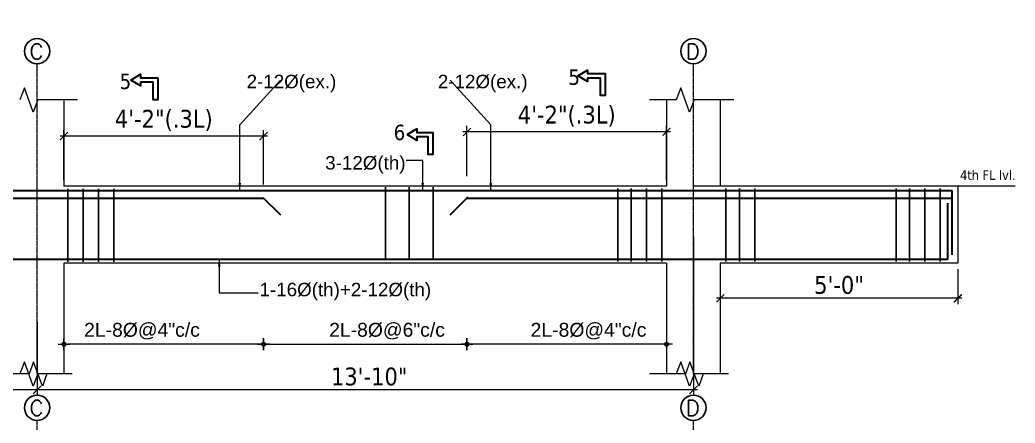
# Model space of a CAD drawing. Header units: inches. Extents: x 130993 to 274375, y -5108 to 103559.
# Drawn here: x 147670 to 148173, y 50018 to 50222 of the extents above; entities that cross this region are included whole.
import ezdxf

# ---------------------------------------------------------------- set-up
doc = ezdxf.new("R2010")
doc.units = ezdxf.units.IN
doc.header["$MEASUREMENT"] = 0
doc.header["$PDMODE"] = 2
doc.header["$PDSIZE"] = -3
doc.linetypes.add('CENTER2', pattern=[1.125, 0.75, -0.125, 0.125, -0.125])
for name, color, linetype, lineweight in [('Cen line', 5, 'CENTER2', 9), ('DIM', 5, 'Continuous', 9), ('DIMENSION', 142, 'Continuous', 20), ('HATCH', 9, 'Continuous', 9), ('LINE', 1, 'Continuous', 15), ('PLAN Stairs', 156, 'Continuous', 25), ('REN-1', 7, 'Continuous', 35), ('TEXT', 181, 'Continuous', 13), ('wall', 1, 'Continuous', 30)]:
    doc.layers.add(name, color=color, linetype=linetype, lineweight=lineweight)
doc.layers.add('STIRRUPS', color=7, linetype='Continuous')
doc.layers.add('T-TEXT', color=1, linetype='Continuous')
doc.styles.add('Arial', font='arial.ttf', dxfattribs={"width": 0.8, "height": 200})
doc.styles.add('ramon', font='arial.ttf', dxfattribs={"height": 7})
doc.styles.get("Standard").update_dxf_attribs({"font": 'txt.shx', "height": 6})
doc.styles.add('TAHOMA', font='tahoma.ttf', dxfattribs={"height": 9})
doc.dimstyles.new('1-2', dxfattribs={"dimscale": 0, "dimtxt": 8, "dimasz": 4, "dimexe": 3, "dimexo": 3, "dimgap": 3, "dimtad": 1, "dimdec": 0, "dimlfac": 0.25, "dimzin": 3, "dimdsep": 46, "dimlunit": 4, "dimtxsty": 'TAHOMA', "dimblk1": 'ARCHTICK', "dimblk2": 'ARCHTICK', "dimsah": 1, "dimcen": 0, "dimdle": 2, "dimclrd": 6, "dimclre": 6, "dimclrt": 7, "dimadec": 0, "dimazin": 0, "dimtfac": 0.333333, "dimtdec": 0, "dimtix": 1, "dimtofl": 0, "dimtmove": 0, "dimatfit": 2, "dimfxl": 1, "dimtolj": 1, "dimtzin": 0, "dimlwd": -1, "dimlwe": -1, "dimarcsym": 0})
doc.dimstyles.new('1-4', dxfattribs={"dimscale": 0, "dimtxt": 8, "dimasz": 4, "dimexe": 3, "dimexo": 3, "dimgap": 2, "dimtad": 1, "dimdec": 0, "dimlfac": 0.5, "dimzin": 3, "dimdsep": 46, "dimlunit": 4, "dimtxsty": 'TAHOMA', "dimblk1": 'ARCHTICK', "dimblk2": 'ARCHTICK', "dimsah": 1, "dimcen": 0, "dimdle": 2, "dimclrd": 6, "dimclre": 6, "dimclrt": 7, "dimadec": 0, "dimazin": 0, "dimtfac": 0.333333, "dimtdec": 0, "dimtmove": 1, "dimatfit": 2, "dimfxl": 1, "dimtolj": 1, "dimtzin": 0, "dimlwd": -1, "dimlwe": -1, "dimarcsym": 0})
doc.dimstyles.new('s4', dxfattribs={"dimtxt": 6, "dimasz": 2, "dimexe": 6, "dimexo": 18, "dimgap": 1.9375, "dimtad": 1, "dimdec": 0, "dimlfac": 0.5, "dimzin": 3, "dimdsep": 46, "dimlunit": 4, "dimtxsty": 'ramon', "dimblk": 'dot 2', "dimcen": 0.09375, "dimse1": 1, "dimse2": 1, "dimclrd": 1, "dimclre": 1, "dimclrt": 256, "dimadec": 0, "dimazin": 0, "dimtfac": 0.75, "dimtdec": 0, "dimtix": 1, "dimtmove": 1, "dimatfit": 3, "dimldrblk": 'DOT', "dimfxl": 1, "dimtolj": 1, "dimtzin": 0, "dimlwd": 9, "dimlwe": 9, "dimarcsym": 0})

# ---------------------------------------------------------------- blocks, each defined once
blk = doc.blocks.new('_ArchTick')
at = {"color": 0, "linetype": 'ByBlock', "const_width": 0.15}
blk.add_lwpolyline([(-0.5, -0.5), (0.5, 0.5)], dxfattribs=at)
blk = doc.blocks.new('*D2817')
at = {"layer": 'Defpoints', "color": 0}
for p in [(147333.24, 50072.05), (147678.83, 50072.05), (147333.24, 50034.85)]:
    blk.add_point(p, dxfattribs=at)
at = {"layer": 'DIMENSION', "color": 6}
for p, q in [((147333.24, 50069.05), (147333.24, 50031.85)), ((147678.83, 50069.05), (147678.83, 50031.85)), ((147680.83, 50034.85), (147331.24, 50034.85))]:
    blk.add_line(p, q, dxfattribs=at)
at = {"layer": 'DIMENSION', "color": 6, "xscale": 4, "yscale": 4, "zscale": 4, "rotation": 180}
blk.add_blockref('_ArchTick', (147333.24, 50034.85), dxfattribs=at)
at = {"layer": 'DIMENSION', "color": 6, "xscale": 4, "yscale": 4, "zscale": 4}
blk.add_blockref('_ArchTick', (147678.83, 50034.85), dxfattribs=at)
at = {"layer": 'DIMENSION', "color": 7, "insert": (147501.03, 50041.46), "char_height": 9, "attachment_point": 5, "style": 'TAHOMA'}
blk.add_mtext('\\A1;14\'-5"', dxfattribs=at)
blk = doc.blocks.new('*D2829')
at = {"layer": 'Defpoints', "color": 0}
for p in [(147692.41, 50162.96), (147692.41, 50137.66), (147793.25, 50135.55)]:
    blk.add_point(p, dxfattribs=at)
at = {"layer": 'DIM', "color": 6}
for p, q in [((147795.25, 50162.96), (147690.41, 50162.96)), ((147692.41, 50140.66), (147692.41, 50165.96)), ((147793.25, 50138.55), (147793.25, 50165.96))]:
    blk.add_line(p, q, dxfattribs=at)
at = {"layer": 'DIM', "color": 6, "xscale": 4, "yscale": 4, "zscale": 4, "rotation": 180}
blk.add_blockref('_ArchTick', (147692.41, 50162.96), dxfattribs=at)
at = {"layer": 'DIM', "color": 6, "xscale": 4, "yscale": 4, "zscale": 4}
blk.add_blockref('_ArchTick', (147793.25, 50162.96), dxfattribs=at)
at = {"layer": 'DIM', "color": 7, "insert": (147742.83, 50170.91), "char_height": 9, "attachment_point": 5, "style": 'TAHOMA'}
blk.add_mtext('\\A1;4\'-2"(.3L)', dxfattribs=at)
blk = doc.blocks.new('*D2830')
at = {"layer": 'Defpoints', "color": 0}
for p in [(147896, 50165.07), (147896, 50139.77), (147996.84, 50137.66)]:
    blk.add_point(p, dxfattribs=at)
at = {"layer": 'DIM', "color": 6}
for p, q in [((147896, 50142.77), (147896, 50168.07)), ((147996.84, 50140.66), (147996.84, 50168.07)), ((147998.84, 50165.07), (147894, 50165.07))]:
    blk.add_line(p, q, dxfattribs=at)
at = {"layer": 'DIM', "color": 6, "xscale": 4, "yscale": 4, "zscale": 4, "rotation": 180}
blk.add_blockref('_ArchTick', (147896, 50165.07), dxfattribs=at)
at = {"layer": 'DIM', "color": 6, "xscale": 4, "yscale": 4, "zscale": 4}
blk.add_blockref('_ArchTick', (147996.84, 50165.07), dxfattribs=at)
at = {"layer": 'DIM', "color": 7, "insert": (147946.42, 50173.01), "char_height": 9, "attachment_point": 5, "style": 'TAHOMA'}
blk.add_mtext('\\A1;4\'-2"(.3L)', dxfattribs=at)
blk = doc.blocks.new('dot1')
at = {"layer": 'HATCH'}
h = blk.add_hatch(color=256, dxfattribs=at)
edge = h.paths.add_edge_path()
edge.add_arc((0, 0), 1, 0, 360)
for p, q in [((3, 0), (-3, 0)), ((0, 3), (0, -3))]:
    blk.add_line(p, q, dxfattribs=at)
blk.add_circle((0, 0), 1, dxfattribs=at)
blk = doc.blocks.new('dot 2')
at = {"layer": 'HATCH', "xscale": 0.5, "yscale": 0.5, "zscale": 0.5}
blk.add_blockref('dot1', (0, 0), dxfattribs=at)
blk = doc.blocks.new('*D2831')
at = {"layer": 'Defpoints', "color": 0}
for p in [(147896, 50135.55), (147996.84, 50098.86), (147896, 50057.9)]:
    blk.add_point(p, dxfattribs=at)
at = {"layer": 'PLAN Stairs', "color": 1, "lineweight": 9}
blk.add_line((147994.84, 50057.9), (147898, 50057.9), dxfattribs=at)
at = {"layer": 'PLAN Stairs', "color": 1, "lineweight": 9, "xscale": 2, "yscale": 2, "zscale": 2, "rotation": 180}
blk.add_blockref('dot 2', (147896, 50057.9), dxfattribs=at)
at = {"layer": 'PLAN Stairs', "color": 1, "lineweight": 9, "xscale": 2, "yscale": 2, "zscale": 2}
blk.add_blockref('dot 2', (147996.84, 50057.9), dxfattribs=at)
at = {"layer": 'PLAN Stairs', "insert": (147957.42, 50064.49), "char_height": 7, "attachment_point": 5, "style": 'ramon'}
blk.add_mtext('\\A1;2L-8%%C@4"c/c', dxfattribs=at)
blk = doc.blocks.new('_Dot')
at = {"color": 0, "linetype": 'ByBlock', "lineweight": -2}
blk.add_line((-0.5, 0), (-1, 0), dxfattribs=at)
at = {"color": 0, "linetype": 'ByBlock', "const_width": 0.5}
blk.add_lwpolyline([(-0.25, 0, 1), (0.25, 0, 1)], format="xyb", close=True, dxfattribs=at)
blk = doc.blocks.new('*D2832')
at = {"layer": 'Defpoints', "color": 0}
for p in [(147793.25, 50135.55), (147896, 50135.55), (147896, 50057.9)]:
    blk.add_point(p, dxfattribs=at)
at = {"layer": 'PLAN Stairs', "color": 1, "lineweight": 9}
blk.add_line((147795.25, 50057.9), (147894, 50057.9), dxfattribs=at)
at = {"layer": 'PLAN Stairs', "color": 1, "lineweight": 9, "xscale": 2, "yscale": 2, "zscale": 2, "rotation": 180}
blk.add_blockref('dot 2', (147793.25, 50057.9), dxfattribs=at)
at = {"layer": 'PLAN Stairs', "color": 1, "lineweight": 9, "xscale": 2, "yscale": 2, "zscale": 2}
blk.add_blockref('dot 2', (147896, 50057.9), dxfattribs=at)
at = {"layer": 'PLAN Stairs', "insert": (147855.63, 50064.49), "char_height": 7, "attachment_point": 5, "style": 'ramon'}
blk.add_mtext('\\A1;2L-8%%C@6"c/c', dxfattribs=at)
blk = doc.blocks.new('*D2833')
at = {"layer": 'Defpoints', "color": 0}
for p in [(147692.41, 50137.66), (147793.25, 50135.55), (147692.41, 50057.9)]:
    blk.add_point(p, dxfattribs=at)
at = {"layer": 'PLAN Stairs', "color": 1, "lineweight": 9}
blk.add_line((147791.25, 50057.9), (147694.41, 50057.9), dxfattribs=at)
at = {"layer": 'PLAN Stairs', "color": 1, "lineweight": 9, "xscale": 2, "yscale": 2, "zscale": 2, "rotation": 180}
blk.add_blockref('dot 2', (147692.41, 50057.9), dxfattribs=at)
at = {"layer": 'PLAN Stairs', "color": 1, "lineweight": 9, "xscale": 2, "yscale": 2, "zscale": 2}
blk.add_blockref('dot 2', (147793.25, 50057.9), dxfattribs=at)
at = {"layer": 'PLAN Stairs', "insert": (147731.83, 50064.49), "char_height": 7, "attachment_point": 5, "style": 'ramon'}
blk.add_mtext('\\A1;2L-8%%C@4"c/c', dxfattribs=at)
blk = doc.blocks.new('*D2834')
at = {"layer": 'Defpoints', "color": 0}
for p in [(148010.42, 50114.88), (147678.83, 50068.95), (147678.83, 50034.85)]:
    blk.add_point(p, dxfattribs=at)
at = {"layer": 'DIMENSION', "color": 6}
for p, q in [((148010.42, 50111.88), (148010.42, 50031.85)), ((147678.83, 50065.95), (147678.83, 50031.85)), ((148012.42, 50034.85), (147676.83, 50034.85))]:
    blk.add_line(p, q, dxfattribs=at)
at = {"layer": 'DIMENSION', "color": 6, "xscale": 4, "yscale": 4, "zscale": 4, "rotation": 180}
blk.add_blockref('_ArchTick', (147678.83, 50034.85), dxfattribs=at)
at = {"layer": 'DIMENSION', "color": 6, "xscale": 4, "yscale": 4, "zscale": 4}
blk.add_blockref('_ArchTick', (148010.42, 50034.85), dxfattribs=at)
at = {"layer": 'DIMENSION', "color": 7, "insert": (147846.63, 50041.54), "char_height": 9, "attachment_point": 5, "style": 'TAHOMA'}
blk.add_mtext('\\A1;13\'-10"', dxfattribs=at)
blk = doc.blocks.new('*D2853')
at = {"layer": 'Defpoints', "color": 0, "ltscale": 10}
for p in [(135023.08, 50313.47), (135031.65, 50313.47), (135031.65, 50249.97)]:
    blk.add_point(p, dxfattribs=at)
at = {"layer": 'Defpoints', "color": 0}
for p in [(148024, 50098.86), (148144, 50098.86), (148024, 50081.07)]:
    blk.add_point(p, dxfattribs=at)
at = {"layer": 'DIMENSION', "color": 6, "ltscale": 10}
for p, q in [((135023.08, 50247.97), (135023.08, 50315.47)), ((135028.65, 50313.47), (135020.08, 50313.47)), ((135028.65, 50249.97), (135020.08, 50249.97))]:
    blk.add_line(p, q, dxfattribs=at)
at = {"layer": 'DIMENSION', "color": 6}
for p, q in [((148024, 50095.86), (148024, 50078.07)), ((148144, 50095.86), (148144, 50078.07)), ((148146, 50081.07), (148022, 50081.07))]:
    blk.add_line(p, q, dxfattribs=at)
at = {"layer": 'DIMENSION', "color": 6, "ltscale": 10, "xscale": 4, "yscale": 4, "zscale": 4}
for p, rotation in [((135023.08, 50313.47), 90), ((135023.08, 50249.97), 270)]:
    blk.add_blockref('_ArchTick', p, dxfattribs=dict(at, rotation=rotation))
at = {"layer": 'DIMENSION', "color": 6, "xscale": 4, "yscale": 4, "zscale": 4, "rotation": 180}
blk.add_blockref('_ArchTick', (148024, 50081.07), dxfattribs=at)
at = {"layer": 'DIMENSION', "color": 6, "xscale": 4, "yscale": 4, "zscale": 4}
blk.add_blockref('_ArchTick', (148144, 50081.07), dxfattribs=at)
at = {"layer": 'DIMENSION', "color": 7, "ltscale": 10, "insert": (135015.56, 50281.72), "char_height": 9, "attachment_point": 5, "rotation": 90, "style": 'TAHOMA'}
blk.add_mtext('\\A1;1\'-4"', dxfattribs=at)
at = {"layer": 'DIMENSION', "color": 7, "insert": (148084, 50087.75), "char_height": 9, "attachment_point": 5, "style": 'TAHOMA'}
blk.add_mtext('\\A1;5\'-0"', dxfattribs=at)
blk = doc.blocks.new('*D2854')
at = {"layer": 'Defpoints', "color": 0, "ltscale": 10}
for p in [(135031.65, 50323.56), (135031.65, 50313.47), (135095.65, 50313.47)]:
    blk.add_point(p, dxfattribs=at)
at = {"layer": 'Defpoints', "color": 0}
for p in [(148024, 49918.86), (148144, 49918.86), (148024, 49901.07)]:
    blk.add_point(p, dxfattribs=at)
at = {"layer": 'DIMENSION', "color": 6, "ltscale": 10}
for p, q in [((135031.65, 50316.47), (135031.65, 50326.56)), ((135095.65, 50316.47), (135095.65, 50326.56)), ((135097.65, 50323.56), (135029.65, 50323.56))]:
    blk.add_line(p, q, dxfattribs=at)
at = {"layer": 'DIMENSION', "color": 6}
for p, q in [((148024, 49915.86), (148024, 49898.07)), ((148144, 49915.86), (148144, 49898.07)), ((148146, 49901.07), (148022, 49901.07))]:
    blk.add_line(p, q, dxfattribs=at)
at = {"layer": 'DIMENSION', "color": 6, "ltscale": 10, "xscale": 4, "yscale": 4, "zscale": 4, "rotation": 180}
blk.add_blockref('_ArchTick', (135031.65, 50323.56), dxfattribs=at)
at = {"layer": 'DIMENSION', "color": 6, "ltscale": 10, "xscale": 4, "yscale": 4, "zscale": 4}
blk.add_blockref('_ArchTick', (135095.65, 50323.56), dxfattribs=at)
at = {"layer": 'DIMENSION', "color": 6, "xscale": 4, "yscale": 4, "zscale": 4, "rotation": 180}
blk.add_blockref('_ArchTick', (148024, 49901.07), dxfattribs=at)
at = {"layer": 'DIMENSION', "color": 6, "xscale": 4, "yscale": 4, "zscale": 4}
blk.add_blockref('_ArchTick', (148144, 49901.07), dxfattribs=at)
at = {"layer": 'DIMENSION', "color": 7, "ltscale": 10, "insert": (135063.65, 50331.08), "char_height": 9, "attachment_point": 5, "style": 'TAHOMA'}
blk.add_mtext('\\A1;1\'-4"', dxfattribs=at)
at = {"layer": 'DIMENSION', "color": 7, "insert": (148084, 49907.75), "char_height": 9, "attachment_point": 5, "style": 'TAHOMA'}
blk.add_mtext('\\A1;5\'-0"', dxfattribs=at)
blk = doc.blocks.new('*D2855')
at = {"layer": 'Defpoints', "color": 0, "ltscale": 10}
for p in [(135228.06, 50504.9), (135228.25, 50501.1), (135252.37, 50501.1)]:
    blk.add_point(p, dxfattribs=at)
at = {"layer": 'Defpoints', "color": 0}
for p in [(148024, 49738.86), (148144, 49738.86), (148024, 49721.07)]:
    blk.add_point(p, dxfattribs=at)
at = {"layer": 'DIMENSION', "color": 6, "ltscale": 10}
for p, q in [((135231.06, 50504.9), (135255.37, 50504.9)), ((135252.37, 50504.9), (135252.37, 50508.9)), ((135231.25, 50501.1), (135255.37, 50501.1)), ((135252.37, 50501.1), (135252.37, 50497.1))]:
    blk.add_line(p, q, dxfattribs=at)
at = {"layer": 'DIMENSION', "color": 6}
for p, q in [((148024, 49735.86), (148024, 49718.07)), ((148144, 49735.86), (148144, 49718.07)), ((148146, 49721.07), (148022, 49721.07))]:
    blk.add_line(p, q, dxfattribs=at)
at = {"layer": 'DIMENSION', "color": 6, "ltscale": 10, "xscale": 4, "yscale": 4, "zscale": 4}
for p, rotation in [((135252.37, 50504.9), 270), ((135252.37, 50501.1), 90)]:
    blk.add_blockref('_ArchTick', p, dxfattribs=dict(at, rotation=rotation))
at = {"layer": 'DIMENSION', "color": 6, "xscale": 4, "yscale": 4, "zscale": 4, "rotation": 180}
blk.add_blockref('_ArchTick', (148024, 49721.07), dxfattribs=at)
at = {"layer": 'DIMENSION', "color": 6, "xscale": 4, "yscale": 4, "zscale": 4}
blk.add_blockref('_ArchTick', (148144, 49721.07), dxfattribs=at)
at = {"layer": 'DIMENSION', "color": 7, "ltscale": 10, "insert": (135244.76, 50503), "char_height": 9, "attachment_point": 5, "rotation": 90, "style": 'TAHOMA'}
blk.add_mtext('\\A1;1.5"', dxfattribs=at)
at = {"layer": 'DIMENSION', "color": 7, "insert": (148084, 49727.75), "char_height": 9, "attachment_point": 5, "style": 'TAHOMA'}
blk.add_mtext('\\A1;5\'-0"', dxfattribs=at)
blk = doc.blocks.new('*D2856')
at = {"layer": 'Defpoints', "color": 0, "ltscale": 10}
for p in [(135227.67, 50560.85), (135232.92, 50564.6), (135252.37, 50564.6)]:
    blk.add_point(p, dxfattribs=at)
at = {"layer": 'Defpoints', "color": 0}
for p in [(148024, 49558.86), (148144, 49558.86), (148024, 49541.07)]:
    blk.add_point(p, dxfattribs=at)
at = {"layer": 'DIMENSION', "color": 6, "ltscale": 10}
for p, q in [((135252.37, 50564.6), (135252.37, 50568.6)), ((135230.67, 50560.85), (135255.37, 50560.85)), ((135235.92, 50564.6), (135255.37, 50564.6)), ((135252.37, 50560.85), (135252.37, 50556.85))]:
    blk.add_line(p, q, dxfattribs=at)
at = {"layer": 'DIMENSION', "color": 6}
for p, q in [((148024, 49555.86), (148024, 49538.07)), ((148144, 49555.86), (148144, 49538.07)), ((148146, 49541.07), (148022, 49541.07))]:
    blk.add_line(p, q, dxfattribs=at)
at = {"layer": 'DIMENSION', "color": 6, "ltscale": 10, "xscale": 4, "yscale": 4, "zscale": 4}
for p, rotation in [((135252.37, 50564.6), 270), ((135252.37, 50560.85), 90)]:
    blk.add_blockref('_ArchTick', p, dxfattribs=dict(at, rotation=rotation))
at = {"layer": 'DIMENSION', "color": 6, "xscale": 4, "yscale": 4, "zscale": 4, "rotation": 180}
blk.add_blockref('_ArchTick', (148024, 49541.07), dxfattribs=at)
at = {"layer": 'DIMENSION', "color": 6, "xscale": 4, "yscale": 4, "zscale": 4}
blk.add_blockref('_ArchTick', (148144, 49541.07), dxfattribs=at)
at = {"layer": 'DIMENSION', "color": 7, "ltscale": 10, "insert": (135244.76, 50562.72), "char_height": 9, "attachment_point": 5, "rotation": 90, "style": 'TAHOMA'}
blk.add_mtext('\\A1;1.5"', dxfattribs=at)
at = {"layer": 'DIMENSION', "color": 7, "insert": (148084, 49547.75), "char_height": 9, "attachment_point": 5, "style": 'TAHOMA'}
blk.add_mtext('\\A1;5\'-0"', dxfattribs=at)
blk = doc.blocks.new('*D2865')
at = {"layer": 'Defpoints', "color": 0, "ltscale": 10}
for p in [(134812.12, 50504.9), (134812.31, 50501.1), (134836.42, 50501.1)]:
    blk.add_point(p, dxfattribs=at)
at = {"layer": 'Defpoints', "color": 0}
for p in [(147896, 49775.55), (147996.84, 49738.86), (147896, 49697.9)]:
    blk.add_point(p, dxfattribs=at)
at = {"layer": 'DIMENSION', "color": 6, "ltscale": 10}
for p, q in [((134815.12, 50504.9), (134839.42, 50504.9)), ((134836.42, 50504.9), (134836.42, 50508.9)), ((134815.31, 50501.1), (134839.42, 50501.1)), ((134836.42, 50501.1), (134836.42, 50497.1))]:
    blk.add_line(p, q, dxfattribs=at)
at = {"layer": 'PLAN Stairs', "color": 1, "lineweight": 9}
blk.add_line((147994.84, 49697.9), (147898, 49697.9), dxfattribs=at)
at = {"layer": 'DIMENSION', "color": 6, "ltscale": 10, "xscale": 4, "yscale": 4, "zscale": 4}
for p, rotation in [((134836.42, 50504.9), 270), ((134836.42, 50501.1), 90)]:
    blk.add_blockref('_ArchTick', p, dxfattribs=dict(at, rotation=rotation))
at = {"layer": 'PLAN Stairs', "color": 1, "lineweight": 9, "xscale": 2, "yscale": 2, "zscale": 2, "rotation": 180}
blk.add_blockref('dot 2', (147896, 49697.9), dxfattribs=at)
at = {"layer": 'PLAN Stairs', "color": 1, "lineweight": 9, "xscale": 2, "yscale": 2, "zscale": 2}
blk.add_blockref('dot 2', (147996.84, 49697.9), dxfattribs=at)
at = {"layer": 'DIMENSION', "color": 7, "ltscale": 10, "insert": (134828.82, 50503), "char_height": 9, "attachment_point": 5, "rotation": 90, "style": 'TAHOMA'}
blk.add_mtext('\\A1;1.5"', dxfattribs=at)
at = {"layer": 'PLAN Stairs', "insert": (147957.42, 49704.49), "char_height": 7, "attachment_point": 5, "style": 'ramon'}
blk.add_mtext('\\A1;{\\fArial Baltic|b0|i0|c186|p34;2L-}10{\\fArial Baltic|b0|i0|c186|p34;%%C@4"c/c}', dxfattribs=at)
blk = doc.blocks.new('*D2866')
at = {"layer": 'Defpoints', "color": 0, "ltscale": 10}
for p in [(134811.73, 50560.85), (134816.98, 50564.6), (134836.42, 50564.6)]:
    blk.add_point(p, dxfattribs=at)
at = {"layer": 'Defpoints', "color": 0}
for p in [(147793.25, 49775.55), (147896, 49775.55), (147896, 49697.9)]:
    blk.add_point(p, dxfattribs=at)
at = {"layer": 'DIMENSION', "color": 6, "ltscale": 10}
for p, q in [((134836.42, 50564.6), (134836.42, 50568.6)), ((134814.73, 50560.85), (134839.42, 50560.85)), ((134819.98, 50564.6), (134839.42, 50564.6)), ((134836.42, 50560.85), (134836.42, 50556.85))]:
    blk.add_line(p, q, dxfattribs=at)
at = {"layer": 'PLAN Stairs', "color": 1, "lineweight": 9}
blk.add_line((147795.25, 49697.9), (147894, 49697.9), dxfattribs=at)
at = {"layer": 'DIMENSION', "color": 6, "ltscale": 10, "xscale": 4, "yscale": 4, "zscale": 4}
for p, rotation in [((134836.42, 50564.6), 270), ((134836.42, 50560.85), 90)]:
    blk.add_blockref('_ArchTick', p, dxfattribs=dict(at, rotation=rotation))
at = {"layer": 'PLAN Stairs', "color": 1, "lineweight": 9, "xscale": 2, "yscale": 2, "zscale": 2, "rotation": 180}
blk.add_blockref('dot 2', (147793.25, 49697.9), dxfattribs=at)
at = {"layer": 'PLAN Stairs', "color": 1, "lineweight": 9, "xscale": 2, "yscale": 2, "zscale": 2}
blk.add_blockref('dot 2', (147896, 49697.9), dxfattribs=at)
at = {"layer": 'DIMENSION', "color": 7, "ltscale": 10, "insert": (134828.82, 50562.72), "char_height": 9, "attachment_point": 5, "rotation": 90, "style": 'TAHOMA'}
blk.add_mtext('\\A1;1.5"', dxfattribs=at)
at = {"layer": 'PLAN Stairs', "insert": (147844.63, 49704.49), "char_height": 7, "attachment_point": 5, "style": 'ramon'}
blk.add_mtext('\\A1;{\\fArial Baltic|b0|i0|c186|p34;2L-}10{\\fArial Baltic|b0|i0|c186|p34;%%C@6"c/c}', dxfattribs=at)
blk = doc.blocks.new('*D2867')
at = {"layer": 'Defpoints', "color": 0, "ltscale": 10}
for p in [(134811.73, 50560.85), (134836.42, 50560.85), (134812.31, 50501.1)]:
    blk.add_point(p, dxfattribs=at)
at = {"layer": 'Defpoints', "color": 0}
for p in [(147692.41, 49777.66), (147793.25, 49775.55), (147692.41, 49697.9)]:
    blk.add_point(p, dxfattribs=at)
at = {"layer": 'DIMENSION', "color": 6, "ltscale": 10}
for p, q in [((134814.73, 50560.85), (134839.42, 50560.85)), ((134836.42, 50499.1), (134836.42, 50562.85)), ((134815.31, 50501.1), (134839.42, 50501.1))]:
    blk.add_line(p, q, dxfattribs=at)
at = {"layer": 'PLAN Stairs', "color": 1, "lineweight": 9}
blk.add_line((147791.25, 49697.9), (147694.41, 49697.9), dxfattribs=at)
at = {"layer": 'DIMENSION', "color": 6, "ltscale": 10, "xscale": 4, "yscale": 4, "zscale": 4}
for p, rotation in [((134836.42, 50560.85), 90), ((134836.42, 50501.1), 270)]:
    blk.add_blockref('_ArchTick', p, dxfattribs=dict(at, rotation=rotation))
at = {"layer": 'PLAN Stairs', "color": 1, "lineweight": 9, "xscale": 2, "yscale": 2, "zscale": 2, "rotation": 180}
blk.add_blockref('dot 2', (147692.41, 49697.9), dxfattribs=at)
at = {"layer": 'PLAN Stairs', "color": 1, "lineweight": 9, "xscale": 2, "yscale": 2, "zscale": 2}
blk.add_blockref('dot 2', (147793.25, 49697.9), dxfattribs=at)
at = {"layer": 'DIMENSION', "color": 7, "ltscale": 10, "insert": (134828.91, 50530.97), "char_height": 9, "attachment_point": 5, "rotation": 90, "style": 'TAHOMA'}
blk.add_mtext('\\A1;1-1"', dxfattribs=at)
at = {"layer": 'PLAN Stairs', "insert": (147731.83, 49704.49), "char_height": 7, "attachment_point": 5, "style": 'ramon'}
blk.add_mtext('\\A1;{\\fArial Baltic|b0|i0|c186|p34;2L-}10{\\fArial Baltic|b0|i0|c186|p34;%%C@4"c/c}', dxfattribs=at)

msp = doc.modelspace()

# ---------------------------------------------------------------- linework, layer by layer
at = {"layer": 'Cen line'}
for p, q in [((147678.83, 50043.12), (147678.83, 50199.8)), ((148010.42, 50043.12), (148010.42, 50199.8)), ((147678.83, 49863.12), (147678.83, 50019.8)), ((148010.42, 49863.12), (148010.42, 50019.8))]:
    msp.add_line(p, q, dxfattribs=at)
at = {"layer": 'HATCH'}
for p, q in [((147672.39, 50187.41), (147670.15, 50181.24)), ((147672.39, 50187.41), (147670.15, 50181.24)), ((147676.88, 50175.06), (147672.39, 50187.41)), ((147676.88, 50175.06), (147672.39, 50187.41)), ((148003.98, 50187.41), (148001.74, 50181.24)), ((148003.98, 50187.41), (148001.74, 50181.24)), ((148008.47, 50175.06), (148003.98, 50187.41)), ((148008.47, 50175.06), (148003.98, 50187.41)), ((147679.13, 50181.24), (147676.88, 50175.06)), ((147679.13, 50181.24), (147676.88, 50175.06)), ((148010.72, 50181.24), (148008.47, 50175.06)), ((148010.72, 50181.24), (148008.47, 50175.06)), ((147672.39, 50049.09), (147670.15, 50042.92)), ((147676.88, 50036.75), (147672.39, 50049.09)), ((147677.02, 50049.09), (147674.78, 50042.92)), ((147681.51, 50036.75), (147677.02, 50049.09)), ((148003.98, 50049.09), (148001.74, 50042.92)), ((148008.47, 50036.75), (148003.98, 50049.09)), ((148008.61, 50049.09), (148006.37, 50042.92)), ((148013.1, 50036.75), (148008.61, 50049.09)), ((147679.13, 50042.92), (147676.88, 50036.75)), ((147683.76, 50042.92), (147681.51, 50036.75)), ((148010.72, 50042.92), (148008.47, 50036.75)), ((148015.35, 50042.92), (148013.1, 50036.75))]:
    msp.add_line(p, q, dxfattribs=at)
at = {"layer": 'HATCH', "linetype": 'Continuous'}
for points in [[(147696.49, 50181.24), (147679.13, 50181.24)], [(147699.31, 50181.24), (147679.13, 50181.24)], [(148001.74, 50181.24), (147988.25, 50181.24)], [(148001.74, 50181.24), (147988.25, 50181.24)], [(148028.08, 50181.24), (148010.72, 50181.24)], [(148030.91, 50181.24), (148010.72, 50181.24)], [(147674.78, 50042.92), (147661.28, 50042.92)], [(147696.49, 50042.92), (147679.13, 50042.92)], [(147695.3, 50042.92), (147683.76, 50042.92)], [(148001.74, 50042.92), (147988.25, 50042.92)], [(148006.37, 50042.92), (147992.88, 50042.92)], [(148028.08, 50042.92), (148010.72, 50042.92)], [(148026.89, 50042.92), (148015.35, 50042.92)]]:
    msp.add_lwpolyline(points, dxfattribs=at)
at = {"layer": 'LINE'}
for p, q in [((147692.41, 50181.24), (147692.41, 50137.66)), ((147692.41, 50181.24), (147692.41, 50137.66)), ((147692.41, 50181.24), (147692.41, 50137.66)), ((147692.41, 50181.24), (147692.41, 50137.66)), ((147996.84, 50181.24), (147996.84, 50137.66)), ((147996.84, 50181.24), (147996.84, 50137.66)), ((148024, 50181.24), (148024, 50137.66)), ((148024, 50181.24), (148024, 50137.66)), ((147692.41, 50137.66), (147692.41, 50137.66)), ((147996.84, 50137.66), (147692.41, 50137.66)), ((148144, 50137.66), (148010.42, 50137.66)), ((148024, 50137.66), (148024, 50137.66)), ((148172.93, 50137.66), (148144, 50137.66)), ((148172.93, 50137.66), (148144, 50137.66)), ((148144, 50137.66), (148144, 50098.86)), ((148144, 50137.66), (148144, 50098.86)), ((147692.41, 50098.86), (147692.41, 50042.92)), ((147692.41, 50098.86), (147692.41, 50042.92)), ((147996.84, 50098.86), (147692.41, 50098.86)), ((147692.41, 50098.86), (147692.41, 50042.92)), ((147692.41, 50098.61), (147692.41, 50042.92)), ((147692.41, 50098.61), (147692.41, 50098.61)), ((147996.84, 50098.86), (147996.84, 50042.92)), ((147996.84, 50098.86), (147996.84, 50042.92)), ((148024, 50098.86), (148024, 50042.92)), ((148144, 50098.86), (148024, 50098.86)), ((148024, 50098.61), (148024, 50042.92)), ((148024, 50098.61), (148024, 50098.61))]:
    msp.add_line(p, q, dxfattribs=at)
at = {"layer": 'REN-1'}
for p, q in [((147322.64, 50135.55), (148010.42, 50135.55)), ((148010.42, 50135.55), (148141.02, 50135.55)), ((148141.02, 50135.55), (148141.02, 50102.95)), ((147560.41, 50131.67), (147793.25, 50131.67)), ((147801.93, 50123.08), (147793.25, 50131.67)), ((147887.53, 50123.21), (147896.64, 50132.32)), ((147896, 50131.67), (148010.42, 50131.67)), ((148010.42, 50131.67), (148141.02, 50131.67)), ((148138.75, 50129.03), (148138.75, 50100.64)), ((148010.42, 50100.64), (147324.91, 50100.65)), ((148138.75, 50100.64), (148010.42, 50100.64))]:
    msp.add_line(p, q, dxfattribs=at)
at = {"layer": 'STIRRUPS'}
for p, q in [((147694.29, 50136.41), (147694.29, 50099.54)), ((147702.05, 50136.41), (147702.05, 50099.54)), ((147709.81, 50136.41), (147709.81, 50099.54)), ((147717.57, 50136.41), (147717.57, 50099.54)), ((147854.86, 50137.16), (147854.86, 50100.3)), ((147866.86, 50137.16), (147866.86, 50100.3)), ((147878.86, 50137.16), (147878.86, 50100.3)), ((147972.2, 50136.48), (147972.2, 50099.62)), ((147978.99, 50136.48), (147978.99, 50099.62)), ((147986.75, 50136.48), (147986.75, 50099.62)), ((147994.51, 50136.48), (147994.51, 50099.62)), ((148026.86, 50136.48), (148026.86, 50099.62)), ((148033.65, 50136.48), (148033.65, 50099.62)), ((148041.41, 50136.48), (148041.41, 50099.62)), ((148112.79, 50136.48), (148112.79, 50099.62)), ((148119.58, 50136.48), (148119.58, 50099.62)), ((148127.34, 50136.48), (148127.34, 50099.62)), ((148135.1, 50136.48), (148135.1, 50099.62))]:
    msp.add_line(p, q, dxfattribs=at)
at = {"layer": 'T-TEXT', "ltscale": 0.5}
for centre in [(147678.83, 50205.84), (147678.83, 50205.84), (147678.83, 50205.84), (147678.83, 50205.84), (148010.42, 50205.84), (148010.42, 50205.84), (148010.42, 50205.84), (148010.42, 50205.84), (147678.83, 50025.84), (147678.83, 50025.84), (147678.83, 50025.84), (147678.83, 50025.84), (148010.42, 50025.84), (148010.42, 50025.84), (148010.42, 50025.84), (148010.42, 50025.84)]:
    msp.add_circle(centre, 6.38, dxfattribs=at)
at = {"layer": 'wall'}
for points in [[(147726.15, 50191.28), (147731.01, 50194.17), (147731.01, 50192.45), (147739.86, 50192.45), (147739.86, 50181.34), (147737.53, 50181.34), (147737.53, 50190.12), (147731.01, 50190.12), (147731.01, 50188.39)], [(147952.08, 50193.39), (147956.95, 50196.28), (147956.95, 50194.55), (147965.79, 50194.55), (147965.79, 50183.44), (147963.46, 50183.44), (147963.46, 50192.22), (147956.95, 50192.22), (147956.95, 50190.5)], [(147865.77, 50163.69), (147870.63, 50166.58), (147870.63, 50164.85), (147878.69, 50164.85), (147878.69, 50153.74), (147876.36, 50153.74), (147876.36, 50162.52), (147870.63, 50162.52), (147870.63, 50160.79)]]:
    msp.add_lwpolyline(points, close=True, dxfattribs=at)

# ---------------------------------------------------------------- texts
at = {"layer": 'DIMENSION', "style": 'TAHOMA'}
for s, p in [('5', (147720.53, 50186.72)), ('5', (147947.26, 50188.83)), ('6', (147858.99, 50160.95))]:
    msp.add_text(s, height=7.76, dxfattribs=at).set_placement(p)
at = {"layer": 'T-TEXT', "ltscale": 0.5, "char_height": 7.76, "width": 8.73, "attachment_point": 2}
for s, insert in [('{\\C1;C}', (147678.58, 50209.58)), ('{\\C1;D}', (148010.17, 50209.58)), ('{\\C1;C}', (147678.58, 50029.58)), ('{\\C1;D}', (148010.17, 50029.58))]:
    msp.add_mtext(s, dxfattribs=dict(at, insert=insert))
at = {"layer": 'TEXT'}
for s, height, style, p in [('2-12%%C(ex.)', 6.79, 'Arial', (147784.68, 50187.12)), ('2-12%%C(ex.)', 6.79, 'Arial', (147881.3, 50187.12)), ('3-12%%C(th)', 6.79, 'Arial', (147824.4, 50146.1)), ('4th FL lvl.', 4.85, 'TAHOMA', (148145.16, 50140.87)), (' 1-16%%C(th)+2-12%%C(th)', 6.79, 'Arial', (147788.57, 50082.11))]:
    msp.add_text(s, height=height, dxfattribs=dict(at, style=style)).set_placement(p)

# ---------------------------------------------------------------- dimensions: what is measured, and where the dimension line sits
at = {"layer": 'DIM'}
for base, p1, p2, picture, middle in [((147896, 50165.07), (147996.84, 50137.66), (147896, 50139.77), '*D2830', (147946.42, 50165.07)), ((147692.41, 50162.96), (147793.25, 50135.55), (147692.41, 50137.66), '*D2829', (147742.83, 50162.96))]:
    dim = msp.add_linear_dim(base=base, p1=p1, p2=p2, angle=180, text='<>(.3L)', dimstyle='1-4', override={"dimscale": 1}, dxfattribs=at)
    dim.commit()
    dim.dimension.update_dxf_attribs({"geometry": picture, "text_midpoint": middle, "dimtype": 160})
at = {"layer": 'DIMENSION', "ltscale": 10}
for base, p1, p2, text, picture, middle in [((134836.42, 50564.6), (134811.73, 50560.85), (134816.98, 50564.6), '1.5"', '*D2866', (134828.82, 50562.72)), ((135252.37, 50564.6), (135227.67, 50560.85), (135232.92, 50564.6), '1.5"', '*D2856', (135244.76, 50562.72)), ((134836.42, 50560.85), (134812.31, 50501.1), (134811.73, 50560.85), '1-1"', '*D2867', (134828.91, 50530.97)), ((134836.42, 50501.1), (134812.12, 50504.9), (134812.31, 50501.1), '1.5"', '*D2865', (134828.82, 50503)), ((135252.37, 50501.1), (135228.06, 50504.9), (135228.25, 50501.1), '1.5"', '*D2855', (135244.76, 50503))]:
    dim = msp.add_linear_dim(base=base, p1=p1, p2=p2, angle=270, text=text, dimstyle='1-2', override={"dimscale": 1}, dxfattribs=at)
    dim.commit()
    dim.dimension.update_dxf_attribs({"geometry": picture, "text_midpoint": middle})
at = {"layer": 'DIMENSION'}
for base, p1, p2, picture, middle in [((148024, 49541.07), (148144, 49558.86), (148024, 49558.86), '*D2856', (148084, 49547.75)), ((148024, 49721.07), (148144, 49738.86), (148024, 49738.86), '*D2855', (148084, 49727.75)), ((148024, 49901.07), (148144, 49918.86), (148024, 49918.86), '*D2854', (148084, 49907.75)), ((148024, 50081.07), (148144, 50098.86), (148024, 50098.86), '*D2853', (148084, 50087.75))]:
    dim = msp.add_linear_dim(base=base, p1=p1, p2=p2, dimstyle='1-4', override={"dimscale": 1}, dxfattribs=at)
    dim.commit()
    dim.dimension.update_dxf_attribs({"geometry": picture, "text_midpoint": middle})
at = {"layer": 'DIMENSION', "ltscale": 10}
dim = msp.add_linear_dim(base=(135031.65, 50323.56), p1=(135095.65, 50313.47), p2=(135031.65, 50313.47), dimstyle='1-2', override={"dimscale": 1}, dxfattribs=at)
dim.commit()
dim.dimension.update_dxf_attribs({"geometry": '*D2854', "text_midpoint": (135063.65, 50331.08)})
dim = msp.add_linear_dim(base=(135023.08, 50313.47), p1=(135031.65, 50249.97), p2=(135031.65, 50313.47), angle=90, dimstyle='1-2', override={"dimscale": 1}, dxfattribs=at)
dim.commit()
dim.dimension.update_dxf_attribs({"geometry": '*D2853', "text_midpoint": (135015.56, 50281.72)})
at = {"layer": 'DIMENSION'}
for base, p1, p2, picture, middle in [((147678.83, 50034.85), (148010.42, 50114.88), (147678.83, 50068.95), '*D2834', (147846.63, 50034.85)), ((147333.24, 50034.85), (147678.83, 50072.05), (147333.24, 50072.05), '*D2817', (147501.03, 50034.85))]:
    dim = msp.add_linear_dim(base=base, p1=p1, p2=p2, angle=180, dimstyle='1-4', override={"dimscale": 1}, dxfattribs=at)
    dim.commit()
    dim.dimension.update_dxf_attribs({"geometry": picture, "text_midpoint": middle, "dimtype": 160})
at = {"layer": 'PLAN Stairs'}
for base, p1, p2, text, picture, middle in [((147896, 49697.9), (147793.25, 49775.55), (147896, 49775.55), '{\\fArial Baltic|b0|i0|c186|p34;2L-}10{\\fArial Baltic|b0|i0|c186|p34;%%C@6"c/c}', '*D2866', (147844.63, 49697.9)), ((147692.41, 49697.9), (147793.25, 49775.55), (147692.41, 49777.66), '{\\fArial Baltic|b0|i0|c186|p34;2L-}10{\\fArial Baltic|b0|i0|c186|p34;%%C@4"c/c}', '*D2867', (147731.83, 49697.9)), ((147896, 49697.9), (147996.84, 49738.86), (147896, 49775.55), '{\\fArial Baltic|b0|i0|c186|p34;2L-}10{\\fArial Baltic|b0|i0|c186|p34;%%C@4"c/c}', '*D2865', (147957.42, 49697.9)), ((147692.41, 50057.9), (147793.25, 50135.55), (147692.41, 50137.66), '2L-8%%C@4"c/c', '*D2833', (147731.83, 50057.9)), ((147896, 50057.9), (147793.25, 50135.55), (147896, 50135.55), '2L-8%%C@6"c/c', '*D2832', (147855.63, 50057.9)), ((147896, 50057.9), (147996.84, 50098.86), (147896, 50135.55), '2L-8%%C@4"c/c', '*D2831', (147957.42, 50057.9))]:
    dim = msp.add_linear_dim(base=base, p1=p1, p2=p2, angle=180, text=text, dimstyle='s4', dxfattribs=at)
    dim.commit()
    dim.dimension.update_dxf_attribs({"geometry": picture, "text_midpoint": middle, "dimtype": 160})

# ---------------------------------------------------------------- leaders
at = {"layer": 'DIM'}
for points in [[(147781.21, 50135.27), (147781.21, 50168.57), (147801.72, 50191.15)], [(147908.05, 50135.27), (147908.05, 50168.57), (147887.54, 50191.15)], [(147873.64, 50135.23), (147873.64, 50150.6), (147865.36, 50150.6)], [(147770.84, 50101), (147770.84, 50083.84), (147790.46, 50083.84)]]:
    msp.add_leader(points, dimstyle='1-4', override={"dimscale": 1, "dimtad": 0, "dimfxl": 3}, dxfattribs=at)

doc.saveas('drawing.dxf')
